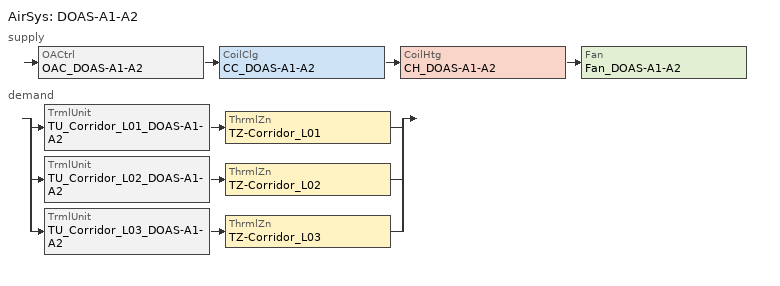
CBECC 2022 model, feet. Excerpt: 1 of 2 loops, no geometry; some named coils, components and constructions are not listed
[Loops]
AirSys 'DOAS-A1-A2'
 supply: OACtrl 'OAC_DOAS-A1-A2' > CoilClg 'CC_DOAS-A1-A2' > CoilHtg 'CH_DOAS-A1-A2' > Fan 'Fan_DOAS-A1-A2'
 demand: split
  | TrmlUnit 'TU_Corridor_L01_DOAS-A1-A2' > ThrmlZn 'TZ-Corridor_L01'
  | TrmlUnit 'TU_Corridor_L02_DOAS-A1-A2' > ThrmlZn 'TZ-Corridor_L02'
  | TrmlUnit 'TU_Corridor_L03_DOAS-A1-A2' > ThrmlZn 'TZ-Corridor_L03'
[ResExtWall] Construction=Ext Wall Cons
Name | Orientation | Area
ExtWall (Back 2) : B2.3_L07 | Back | 132.673
ExtWall (Back 3) : B2.3_L07 | Back | 63.4536
ExtWall (Back 4) : B2.3_L07 | Back | 70.6319
ExtWall (Right 1) : B2.3_L07 | Right | 22.7313
ExtWall (Back 1) : B3.0_L07 | Back | 363.285
ExtWall (Right 1) : B3.0_L07 | Right | 363.231
ExtWall (Front 1) : B4.0_L07 | Front | 134.698
ExtWall (Front 2) : B4.0_L07 | Front | 94.4201
ExtWall (Front 3) : B4.0_L07 | Front | 127.837
ExtWall (Left 1) : B4.0_L07 | Left | 100.111
ExtWall (Left 2) : B4.0_L07 | Left | 434.392
ExtWall (Right 1) : B4.0_L07 | Right | 363.49
ExtWall (Right 2) : B4.0_L07 | Right | 100.111
ExtWall (Back 1) : B5.0_L07 | Back | 71.9157
ExtWall (Right 1) : B5.0_L07 | Right | 294.568
ExtWall (Right 2) : B5.0_L07 | Right | 116.617
ExtWall (Front 1) : B6.0_L07 | Front | 54.5673
ExtWall (Front 2) : B6.0_L07 | Front | 61.3251
ExtWall (Left 1) : B6.0_L07 | Left | 104.647
ExtWall (Left 2) : B6.0_L07 | Left | 91.5243
ExtWall (Back 1) : B6.0_L07 | Back | 50.3379
ExtWall (Front 1) : B7.0_L07 | Front | 253.017
ExtWall (Left 1) : B7.0_L07 | Left | 361.107
ExtWall (Back 1) : B7.0_L07 | Back | 109.344
ExtWall (Front 1) : S1.0_L07 | Front | 179.458
ExtWall (Front 2) : S1.0_L07 | Front | 50.5243
ExtWall (Front 3) : S1.0_L07 | Front | 173.647
ExtWall (Front 4) : S1.0_L07 | Front | 180.942
ExtWall (Left 1) : S1.0_L07 | Left | 33.4236
ExtWall (Left 2) : S1.0_L07 | Left | 179.028
ExtWall (Left 3) : S1.0_L07 | Left | 81.2309
ExtWall (Left 4) : S1.0_L07 | Left | 180.833
ExtWall (Back 1) : S1.0_L07 | Back | 115.249
ExtWall (Right 1) : S1.0_L07 | Right | 73.2545
ExtWall (Left 1) : S1.2_L07 | Left | 26.0222
ExtWall (Back 1) : S1.2_L07 | Back | 174.499
ExtWall (Front 1) : S1.3_L07 | Front | 185.542
ExtWall (Left 1) : S1.3_L07 | Left | 100.063
ExtWall (Back 1) : S1.3_L07 | Back | 178.767
ExtWall (Right 1) : S1.3_L07 | Right | 74.0938
ExtWall (Back 1) : S2.0_L07 | Back | 256.819
ExtWall (Front 1) : Lobby 1&2_L07 | Front | 188.003
ExtWall (Right 1) : Lobby 1&2_L07 | Right | 102.465
ExtWall (Left 1) : Stair 1_L07 | Left | 100.408
ExtWall (Back 1) : Stair 1_L07 | Back | 242.919
ExtWall (Left 1) : Stair 2_L07 | Left | 213.893
ExtWall (Back 1) : Stair 2_L07 | Back | 98.6692
ExtWall (Back 1) : Stair 3_L07 | Back | 31.6059
ExtWall (Right 1) : Stair 3_L07 | Right | 216.891
ExtWall (Front 1) : Stair 4_L07 | Front | 106.816
ExtWall (Right 1) : Stair 4_L07 | Right | 286.611
[ResWin] SpecMethod=Overall Window Area
Name | WinType
Window (Back 5) : B2.3_L07; Window (Back 1) : B3.0_L07; Window (Back 2) : B3.0_L07; Window (Right 4) : B3.0_L07; Window (Right 5) : B3.0_L07; Window (Right 1) : B5.0_L07; Window (Right 2) : B5.0_L07; Window (Right 4) : B5.0_L07; Window (Left 3) : B6.0_L07; Window (Front 1) : B7.0_L07; Window (Front 2) : B7.0_L07; Window (Left 1) : B7.0_L07; Window (Left 2) : B7.0_L07; Window (Left 3) : B7.0_L07; Window (Front 3) : S1.0_L07; Window (Front 5) : S1.0_L07; Window (Back 2) : S1.3_L07; Window (Back 1) : S2.0_L07; Window (Back 2) : S2.0_L07 | ResidentialWindowType 2
Window (Back 6) : B2.3_L07; Window (Back 7) : B2.3_L07; Window (Front 3) : B4.0_L07; Window (Left 1) : B6.0_L07 | ResidentialWindowType 1
Window (Back 3) : B3.0_L07; Window (Back 4) : B3.0_L07; Window (Back 5) : B3.0_L07; Window (Right 1) : B3.0_L07; Window (Right 2) : B3.0_L07; Window (Right 3) : B3.0_L07; Window (Right 3) : B5.0_L07; Window (Front 1) : B6.0_L07; Window (Left 2) : B6.0_L07; Window (Front 4) : S1.0_L07; Window (Front 6) : S1.0_L07; Window (Back 1) : S1.0_L07; Window (Back 1) : S1.3_L07 | ResidentialWindowType 5
Window (Front 1) : B4.0_L07; Window (Front 2) : B4.0_L07; Window (Left 2) : B4.0_L07; Window (Left 3) : B4.0_L07; Window (Left 4) : B4.0_L07; Window (Front 1) : S1.0_L07; Window (Front 2) : S1.0_L07; Window (Left 2) : S1.0_L07; Window (Left 3) : S1.0_L07; Window (Back 1) : S1.2_L07; Window (Back 2) : S1.2_L07; Window (Front 1) : S1.3_L07; Window (Front 2) : S1.3_L07; Window (Back 3) : S2.0_L07; Window (Back 1) : Stair 1_L07 | ResidentialWindowType 3
Window (Front 4) : B4.0_L07; Window (Front 5) : B4.0_L07; Window (Left 1) : B4.0_L07; Window (Left 5) : B4.0_L07; Window (Left 6) : B4.0_L07; Window (Left 7) : B4.0_L07; Window (Front 1) : Lobby 1&2_L07; Window (Front 2) : Lobby 1&2_L07 | ResidentialWindowType 6
Window (Front 2) : B6.0_L07 | ResidentialWindowType 7
Window (Left 1) : S1.0_L07 | ResidentialWindowType 4
[ResIntFlr] FloorZ=78.75; Construction=Interior Floor Cons; IsPartySurface=1
Name | Area | Outside
IntFloor : B2.3_L07 | 1298.25 | B2.3_L06
IntFloor : B2.3_L07 2 | 1208.01 | B2.3_L06
IntFloor : B2.3_L07 3 | 1211.21 | B2.3_L06
IntFloor : B3.0_L07 | 1178.11 | B3.0_L06
IntFloor : B4.0_L07 | 1277.64 | B4.0_L06
IntFloor : B5.0_L07 | 1049.03 | B5.0_L06
IntFloor : B6.0_L07 | 997.407 | B6.0_L06
IntFloor : B7.0_L07 | 1176.5 | B7.0_L06
IntFloor : S1.0_L07 | 589.545 | S1.0_L06
IntFloor : S1.0_L07 2 | 579.579 | S1.0_L06
IntFloor : S1.0_L07 3 | 560.334 | S1.0_L06
IntFloor : S1.0_L07 4 | 583.608 | S1.0_L06
IntFloor : S1.0_L07 5 | 577.491 | S1.0_L06
IntFloor : S1.2_L07 | 610.82 | S1.2_L06
IntFloor : S1.3_L07 | 581.462 | S1.3_L06
IntFloor : S1.3_L07 2 | 609.53 | S1.3_L06
IntFloor : S2.0_L07 | 665.506 | S2.0_L06
IntFloor : Elevator 1&2_L07 | 165.27 | Elevator 1&2_L06
IntFloor : Elevator 3_L07 | 89.8213 | Elevator 3_L06
IntFloor : Elevator 4_L07 | 85.0941 | Elevator 4_L06
IntFloor : IDF 1_L07 | 122.785 | IDF 1_L06
IntFloor : IDF 2_L07 | 170.037 | IDF 2_L06
IntFloor : IDF 3_L07 | 122.371 | IDF 3_L06
IntFloor : Janitor_L07 | 141.241 | Janitor_L06
IntFloor : Lobby 1&2_L07 | 258.232 | Lobby 1&2_L06
IntFloor : Stair 1_L07 | 213.691 | Stair 1_L06
IntFloor : Stair 2_L07 | 187.823 | Stair 2_L06
IntFloor : Stair 3_L07 | 225.353 | Stair 3_L06
IntFloor : Stair 4_L07 | 273.328 | Stair 4_L06
IntFloor : Storage_L07 | 124.169 | Storage_L06
IntFloor : Trash Vestibule 1_L07 | 120.492 | Trash Vestibule 1_L06
IntFloor : Trash Vestibule 2_L07 | 118.717 | Trash Vestibule 2_L06
[ResIntWall] Construction=Interior Wall Cons; IsPartySurface=1
Name | Area | Outside
IntWall : B2.3_L07 | 396.588 | Corridor_L07
IntWall : B2.3_L07 2 | 43.9064 | Corridor_L07
IntWall : B2.3_L07 3 | 355.192 | Corridor_L07
IntWall : B2.3_L07 4 | 32.3924 | Corridor_L07
IntWall : B2.3_L07 5 | 367.247 | Corridor_L07
IntWall : B2.3_L07 6 | 362.608 | S1.0_L07
IntWall : B3.0_L07 | 189.143 | Corridor_L07
IntWall : B3.0_L07 2 | 73.058 | Stair 3_L07
IntWall : B3.0_L07 3 | 103.005 | Trash Vestibule 2_L07
IntWall : B4.0_L07 | 35.2813 | Corridor_L07
IntWall : B4.0_L07 2 | 70.9028 | Corridor_L07
IntWall : B5.0_L07 | 282.403 | Corridor_L07
IntWall : B6.0_L07 | 185.153 | Corridor_L07
IntWall : B6.0_L07 2 | 249.245 | Corridor_L07
IntWall : B6.0_L07 3 | 48.0129 | Corridor_L07
IntWall : B6.0_L07 4 | 66.7201 | Corridor_L07
IntWall : B6.0_L07 5 | 115.322 | METER 1_L07
IntWall : B7.0_L07 | 74.2184 | Corridor_L07
IntWall : B7.0_L07 2 | 48.1702 | Corridor_L07
IntWall : B7.0_L07 3 | 54.1534 | Corridor_L07
IntWall : B7.0_L07 4 | 334.535 | S1.0_L07
IntWall : S1.0_L07 | 179.458 | Corridor_L07
IntWall : S1.0_L07 2 | 367.958 | S1.3_L07
IntWall : S1.0_L07 3 | 179.028 | Corridor_L07
IntWall : S1.0_L07 4 | 174.027 | Corridor_L07
IntWall : S1.0_L07 5 | 178.539 | Corridor_L07
IntWall : S1.0_L07 6 | 179.905 | Corridor_L07
IntWall : S1.0_L07 7 | 243.242 | Stair 1_L07
IntWall : S1.2_L07 | 178.909 | Corridor_L07
IntWall : S1.2_L07 2 | 361.225 | S2.0_L07
IntWall : S1.3_L07 | 48.2847 | Corridor_L07
IntWall : S1.3_L07 2 | 130.483 | Corridor_L07
IntWall : S1.3_L07 3 | 142.247 | Corridor_L07
IntWall : S1.3_L07 4 | 43.2951 | Corridor_L07
IntWall : S1.3_L07 5 | 2.97917 | Corridor_L07
IntWall : S1.3_L07 6 | 211.132 | Elevator 1&2_L07
IntWall : S1.3_L07 7 | 153.847 | Lobby 1&2_L07
IntWall : S2.0_L07 | 164.065 | Corridor_L07
IntWall : S2.0_L07 2 | 91.1618 | Corridor_L07
IntWall : S2.0_L07 3 | 195.385 | Corridor_L07
IntWall : S2.0_L07 4 | 164.001 | Corridor_L07
IntWall : Elevator 1&2_L07 | 87.6771 | Lobby 1&2_L07
IntWall : Elevator 3_L07 | 84.9649 | Stair 2_L07
IntWall : Stair 3_L07 | 39.3269 | Trash Vestibule 2_L07
IntWall : Stair 3_L07 2 | 148.301 | Trash Vestibule 2_L07
[DwellUnit]
Name | DwellUnitTypeRef | Count
DwellingUnit 148 | B2.3_A | 3
DwellingUnit 149 | B3.0_A | 1
DwellingUnit 150 | B4.0_A | 1
DwellingUnit 151 | B5.0_A | 1
DwellingUnit 152 | B6.0_A | 1
DwellingUnit 153 | B7.0_A | 1
DwellingUnit 154 | S1.0_A | 5
DwellingUnit 155 | S1.2_A | 1
DwellingUnit 156 | S1.3_A | 2
DwellingUnit 157 | S2.0_A | 1
[ResZn] CeilingHeight=10.5833; FloorHeight=10.5833; Bottom=78.75
B3.0_L07; B4.0_L07; B5.0_L07; B6.0_L07; B7.0_L07; S1.0_L07; S1.2_L07; S1.3_L07; S2.0_L07
[ResCathedralCeiling] RoofRise=0; Orientation=Front; Construction=Roof Cons; RoofSolReflect=0.65
Name | Area
Roof (Front 1) : B3.0_L07 | 1178.11
Roof (Front 1) : B4.0_L07 | 1277.64
Roof (Front 1) : B5.0_L07 | 1049.03
Roof (Front 1) : B6.0_L07 | 997.407
Roof (Front 1) : B7.0_L07 | 1176.5
Roof (Front 1) : S1.0_L07 | 589.545
Roof (Front 2) : S1.0_L07 | 579.579
Roof (Front 3) : S1.0_L07 | 560.334
Roof (Front 4) : S1.0_L07 | 583.608
Roof (Front 5) : S1.0_L07 | 577.491
Roof (Front 1) : S1.2_L07 | 610.82
Roof (Front 1) : S1.3_L07 | 581.462
Roof (Front 2) : S1.3_L07 | 609.53
Roof (Front 1) : S2.0_L07 | 665.506
Roof (Front 1) : Elevator 1&2_L07 | 165.27
Roof (Front 1) : Elevator 3_L07 | 89.8213
Roof (Front 1) : Elevator 4_L07 | 85.0941
Roof (Front 1) : IDF 1_L07 | 122.785
Roof (Front 1) : IDF 2_L07 | 170.037
Roof (Front 1) : IDF 3_L07 | 122.371
Roof (Front 1) : Janitor_L07 | 141.241
Roof (Front 1) : Lobby 1&2_L07 | 258.232
Roof (Front 1) : Stair 1_L07 | 213.691
Roof (Front 1) : Stair 2_L07 | 187.823
Roof (Front 1) : Stair 3_L07 | 225.353
Roof (Front 1) : Stair 4_L07 | 273.328
Roof (Front 1) : Storage_L07 | 124.169
Roof (Front 1) : Trash Vestibule 1_L07 | 120.492
Roof (Front 1) : Trash Vestibule 2_L07 | 118.717
[ResOtherZn] ozDHWSys=SHW System; CeilingHeight=10.5833; FloorHeight=10.5833; Bottom=78.75
Name | Type | SpcFunc | VentSpcFunc | Area | IAQOption | ozHVACSystem | CentralSupplyCFM | CentralExhaustCFM | IAQFanRef
Elevator 1&2_L07 | Unconditioned | Unoccupied-Include in Gross Floor Area | NA | 165.27 | Individual IAQ Fans
Elevator 3_L07 | Unconditioned | Unoccupied-Include in Gross Floor Area | NA | 89.8213 | Individual IAQ Fans
Elevator 4_L07 | Unconditioned | Unoccupied-Include in Gross Floor Area | NA | 85.0941 | Individual IAQ Fans
METER 1_L07 | Conditioned | Electrical, Mechanical, Telephone Rooms | General - Unoccupied | 122.785 | Individual IAQ Fans | CU-L7-1_IDF 1_L07
METER 2_L07 | Conditioned | Electrical, Mechanical, Telephone Rooms | General - Unoccupied | 170.037 | Individual IAQ Fans | CU-L7-2_IDF 2_L07
METER 3_L07 | Unconditioned | Electrical, Mechanical, Telephone Rooms | General - Unoccupied | 122.371 | Individual IAQ Fans
Janitor_L07 | Unconditioned | Electrical, Mechanical, Telephone Rooms | Misc - All others | 141.241 | Central Supply / Central Exhaust |  | 120 | 120
Lobby 1&2_L07 | Unconditioned | Unoccupied-Include in Gross Floor Area |  | 258.232 | Individual IAQ Fans
Stair 1_L07 | Unconditioned | Stairwell | General - Unoccupied | 213.691 | Individual IAQ Fans
Stair 2_L07 | Unconditioned | Stairwell | General - Unoccupied | 187.823 | Individual IAQ Fans
Stair 3_L07 | Unconditioned | Stairwell | General - Unoccupied | 225.353 | Individual IAQ Fans
Stair 4_L07 | Unconditioned | Stairwell | General - Unoccupied | 273.328 | Individual IAQ Fans
Storage_L07 | Unconditioned | Storage | General - Unoccupied | 124.169 | Individual IAQ Fans
Trash Vestibule 1_L07 | Unconditioned | Unoccupied-Include in Gross Floor Area | NA | 120.492 | Individual IAQ Fans
Trash Vestibule 2_L07 | Unconditioned | Unoccupied-Include in Gross Floor Area | NA | 118.717 | Individual IAQ Fans |  |  |  | ( TRS-A-2_50 CFM_Trash, TRE-A-2_50 CFM_Trash )
[IntLtgSys] AllowType=GeneralAllowance
Name | LumRef | LumCnt | Spc
Lighting_METER 1_L07; Lighting_METER 2_L07; Lighting_METER 3_L07; Lighting_Storage_L07; Lighting_Trash Vestibule 1_L07; Lighting_Trash Vestibule 2_L07 | FB1 | 1
Lighting_Janitor_L07 | FB1 | 2
Lighting_Stair 1_L07; Lighting_Stair 2_L07; Lighting_Stair 3_L07; Lighting_Stair 4_L07 | FS1 | 2
Lighting_Corridor_L01 | ( FC1, EX ) | ( 50, 15 ) | Corridor_L01
Lighting_Corridor_L02 | ( EX, FC1 ) | ( 14, 62 ) | Corridor_L02
Lighting_Corridor_L03 | ( EX, FC1 ) | ( 36, 123 ) | Corridor_L03
Lighting_Corridor_L04 | ( EX, FC1 ) | ( 34, 120 ) | Corridor_L04
Lighting_Corridor_L05 | ( EX, FC1 ) | ( 36, 110 ) | Corridor_L05
Lighting_Corridor_L06 | ( EX, FC1 ) | ( 36, 110 ) | Corridor_L06
Lighting_Corridor_L07 | ( EX, FC1 ) | ( 36, 110 ) | Corridor_L07
[Story]
Name | Z | FlrToFlrHgt | FlrToCeilingHgt
Corridor_Level_01 | 0 | 14 | 14
Corridor_Level_02 | 24 | 12 | 12
Corridor_Level_03 | 36 | 12 | 12
Corridor_Level_04 | 47 | 11 | 11
Corridor_Level_05 | 57.5833 | 10.5833 | 10.5833
Corridor_Level_06 | 68.1667 | 10.5833 | 10.5833
Corridor_Level_07 | 78.75 | 10.5833 | 10.5833
[Spc] CondgType=DirectlyConditioned; SpcFunc=Corridor Area; OccSensorCtrl=1
Name | Story | ThrmlZnRef | Area
Corridor_L01 | Corridor_Level_01 | TZ-Corridor_L01 | 1700.45
Corridor_L02 | Corridor_Level_02 | TZ-Corridor_L02 | 5558.58
Corridor_L03 | Corridor_Level_03 | TZ-Corridor_L03 | 10524.8
Corridor_L04 | Corridor_Level_04 | TZ-Corridor_L04 | 9395.42
Corridor_L05 | Corridor_Level_05 | TZ-Corridor_L05 | 9144.47
Corridor_L06 | Corridor_Level_06 | TZ-Corridor_L06 | 9144.47
Corridor_L07 | Corridor_Level_07 | TZ-Corridor_L07 | 9144.47
[ThrmlZn] Type=Conditioned; HVACZnCnt=1; ZnSysVentConnectionType=Inlet; VentSrc=Forced; VentCtrlMthd=Fixed
Name | PriAirCondgSysRef | PriAirCondgSysPriority | VentByPriAirCondgSys | VentSysRef | VentSysPriority
TZ-Corridor_L01 | DOAS-A1-A2 | 1 | 1 | DOAS-A1-A2 | 1
TZ-Corridor_L02; TZ-Corridor_L03 |  |  | 1 | DOAS-A1-A2
TZ-Corridor_L04 |  |  | ( 1, 0 ) | DOAS-A3-A4
TZ-Corridor_L05; TZ-Corridor_L06 |  |  | 1 | DOAS-A3-A4
TZ-Corridor_L07 |  |  | 1 | DOAS-A3-A4 | 1
[Lum]
Name | Pwr | LumDescRpt
A2; A2A; A3A; A5; A5A; A6; A7; A8; A9; A9A; A9C; A12; A13; R1 | 8.7 | RECESSED CAN LIGHT
EX | 38.5 | EXIT SIGN
FB1; FB2 | 38.5 | 4' LED WRAP
FC1 | 17 | SURFACE MOUNTED LOW PROFILE DOWNLIGHT
FG1; FG1E | 36 | 4' LED STRIP FIXTUR
FS1 | 38 | LED WALL SURFACE MOUNT BRACKET
LDP1; LDP3; LDP4; LDP5 | 25 | LED WALL SURFACE MOUNT BRACKET
[ResWinType] SpecMethod=Overall Window Area
Name | Area | WinProdType | NFRCVT
ResidentialWindowType 19 | 13.9931 | All Other Fenestration
ResidentialWindowType 5 | 21.5278
ResidentialWindowType 1 | 23.6806
ResidentialWindowType 3 | 24.757
ResidentialWindowType 6 | 27.9862
ResidentialWindowType 33 | 31.2153
ResidentialWindowType 7 | 35.5209
ResidentialWindowType 30 | 38.7501
ResidentialWindowType 2 | 41.9793
ResidentialWindowType 31 | 47.3612
ResidentialWindowType 13 | 48.4376
ResidentialWindowType 18 | 51.6668
ResidentialWindowType 25 | 52.7432
ResidentialWindowType 32 | 53.8196
ResidentialWindowType 4 | 55.9723
ResidentialWindowType 24 | 57.0487
ResidentialWindowType 27 | 58.1251
ResidentialWindowType 23 | 62.4307
ResidentialWindowType 16 | 65.6599
ResidentialWindowType 10 | 69.9654
ResidentialWindowType 8 | 71.0418
ResidentialWindowType 26 | 72.1182
ResidentialWindowType 12 | 77.5002
ResidentialWindowType 22 | 89.3405
ResidentialWindowType 17 | 95.7988
ResidentialWindowType 29 | 107.639 | Curtain Wall / Storefront | 0.41
ResidentialWindowType 11 | 109.792 | Curtain Wall / Storefront | 0.41
ResidentialWindowType 20 | 120.556 | Curtain Wall / Storefront | 0.41
ResidentialWindowType 21 | 131.32 | Curtain Wall / Storefront | 0.41
ResidentialWindowType 9 | 132.396 | Curtain Wall / Storefront | 0.41
ResidentialWindowType 28 | 133.472 | Curtain Wall / Storefront | 0.41
ResidentialWindowType 15 | 170.07
ResidentialWindowType 14 | 176.528
[DwellUnitType] WasherOption=In-Unit; DryerOption=In-Unit; DryerFuel=Electricity; CookFuel=Electricity; IAQOption=Individual IAQ Fans; HVACSysType=Heat Pump Heating and Cooling System; HVACFanRef=ResidentialFanSystem 1; HVACDistRef=ResidentialDistributionSystem 1; DHWSysRef=ResidentialDHWSystem 1
Name | NumBedrooms | CondFlrArea | IAQFanRef | HVACHtPumpRef
S1.0 MTL_A; S1.0_A | 1 | 582 | ( EF-R_40 CFM_IAQ, EF-R_40 CFM_IAQ-2 ) | FCU-R-1
S1.1 MTL_A | 1 | 564 | ( EF-R_35 CFM_IAQ, EF-R_35 CFM_IAQ-2 ) | FCU-R-1
S1.1_A | 1 | 565 | ( EF-R_35 CFM_IAQ, EF-R_35 CFM_IAQ-2 ) | FCU-R-1
S1.2_A | 1 | 615 | ( EF-R_40 CFM_IAQ, EF-R_40 CFM_IAQ-2 ) | FCU-R-1
S1.3_A | 1 | 585 | ( EF-R_40 CFM_IAQ, EF-R_40 CFM_IAQ-2 ) | FCU-R-1
S1.4_A | 1 | 572 | ( EF-R_35 CFM_IAQ, EF-R_35 CFM_IAQ-2 ) | FCU-R-1
S2.0_A | 1 | 700 | ( EF-R_50 CFM_IAQ, EF-R_50 CFM_IAQ-2 ) | FCU-R-1
A1.0 MTL_A | 1 | 802 | ( EF-R_55 CFM_IAQ, EF-R_55 CFM_IAQ-2 ) | FCU-R-2
A1.0_A; A1.1 MTL_A | 1 | 800 | ( EF-R_55 CFM_IAQ, EF-R_55 CFM_IAQ-2 ) | FCU-R-2
A1.1_A | 1 | 850 | ( EF-R_60 CFM_IAQ, EF-R_60 CFM_IAQ-2 ) | FCU-R-2
A1.2 MTL_A | 1 | 823 | ( EF-R_55 CFM_IAQ, EF-R_55 CFM_IAQ-2 ) | FCU-R-2
A1.2_A | 1 | 817 | ( EF-R_55 CFM_IAQ, EF-R_55 CFM_IAQ-2 ) | FCU-R-2
A1.3_A | 1 | 812 | ( EF-R_55 CFM_IAQ, EF-R_55 CFM_IAQ-2 ) | FCU-R-2
A2.0 MTL_A | 1 | 872 | ( EF-R_60 CFM_IAQ, EF-R_60 CFM_IAQ-2 ) | FCU-R-3
A2.0_A | 1 | 878 | ( EF-R_60 CFM_IAQ, EF-R_60 CFM_IAQ-2 ) | FCU-R-2
A2.1_A | 1 | 877 | ( EF-R_60 CFM_IAQ, EF-R_60 CFM_IAQ-2 ) | FCU-R-3
A2.2_A | 1 | 924 | ( EF-R_65 CFM_IAQ, EF-R_65 CFM_IAQ-2 ) | FCU-R-3
A3.0 MTL_A | 1 | 686 | ( EF-R_50 CFM_IAQ, EF-R_50 CFM_IAQ-2 ) | FCU-R-2
A3.0_A | 1 | 683 | ( EF-R_50 CFM_IAQ, EF-R_50 CFM_IAQ-2 ) | FCU-R-2
A3.1_A | 1 | 746 | ( EF-R_50 CFM_IAQ, EF-R_50 CFM_IAQ-2 ) | FCU-R-2
A3.2_A | 1 | 825 | ( EF-R_55 CFM_IAQ, EF-R_55 CFM_IAQ-2 ) | FCU-R-2
A3.3_A | 1 | 678 | ( EF-R_50 CFM_IAQ, EF-R_50 CFM_IAQ-2 ) | FCU-R-2
A4.0_A | 1 | 807 | ( EF-R_50 CFM_IAQ, EF-R_50 CFM_IAQ-2 ) | FCU-R-2
A5.0_A | 1 | 969 | ( EF-R_65 CFM_IAQ, EF-R_65 CFM_IAQ-2 ) | FCU-R-3
A6.0_A | 1 | 692 | ( EF-R_50 CFM_IAQ, EF-R_50 CFM_IAQ-2 ) | FCU-R-1
A7.0_A | 1 | 815 | ( EF-R_55 CFM_IAQ, EF-R_55 CFM_IAQ-2 ) | FCU-R-2
A8.0 MTL_A | 1 | 830 | ( EF-R_60 CFM_IAQ, EF-R_60 CFM_IAQ-2 ) | FCU-R-3
A18.0 MTL_A | 1 | 752 | ( EF-R_55 CFM_IAQ, EF-R_55 CFM_IAQ-2 ) | FCU-R-2
B1.1 MTL_A | 2 | 1307 | ( EF-R_90 CFM_IAQ, EF-R_90 CFM_IAQ-2 ) | FCU-R-4
B1.0_A | 2 | 1274 | ( EF-R_90 CFM_IAQ, EF-R_90 CFM_IAQ-2 ) | FCU-R-4
B1.1_A | 2 | 1308 | ( EF-R_90 CFM_IAQ, EF-R_90 CFM_IAQ-2 ) | FCU-R-4
B1.2_A | 2 | 1278 | ( EF-R_90 CFM_IAQ, EF-R_90 CFM_IAQ-2 ) | FCU-R-4
B2.0 MTL_A | 2 | 1227 | ( EF-R_85 CFM_IAQ, EF-R_85 CFM_IAQ-2 ) | FCU-R-3
B2.1 MTL_A | 2 | 1190 | ( EF-R_85 CFM_IAQ, EF-R_85 CFM_IAQ-2 ) | FCU-R-3
B2.2_A | 2 | 1188 | ( EF-R_85 CFM_IAQ, EF-R_85 CFM_IAQ-2 ) | FCU-R-3
B2.3_A | 2 | 1298 | ( EF-R_90 CFM_IAQ, EF-R_90 CFM_IAQ-2 ) | FCU-R-3
B3.0 MTL_A | 2 | 1191 | ( EF-R_85 CFM_IAQ, EF-R_85 CFM_IAQ-2 ) | FCU-R-4
B3.0_A | 2 | 1198 | ( EF-R_85 CFM_IAQ, EF-R_85 CFM_IAQ-2 ) | FCU-R-4
B3.1 MTL_A | 2 | 1244 | ( EF-R_85 CFM_IAQ, EF-R_85 CFM_IAQ-2 ) | FCU-R-4
B4.0 MTL_A | 2 | 1323 | ( EF-R_90 CFM_IAQ, EF-R_90 CFM_IAQ-2 ) | FCU-R-4
B4.0_A | 2 | 1304 | ( EF-R_90 CFM_IAQ, EF-R_90 CFM_IAQ-2 ) | FCU-R-4
B5.0_A | 2 | 1072 | ( EF-R_75 CFM_IAQ, EF-R_75 CFM_IAQ-2 ) | FCU-R-4
B6.0_A | 2 | 984 | ( EF-R-70 CFM_IAQ, EF-R-70 CFM_IAQ-2 ) | FCU-R-3
B7.0_A | 2 | 1154 | ( EF-R_80 CFM_IAQ, EF-R_80 CFM_IAQ-2 ) | FCU-R-4
B7.0 MTL_A | 2 | 1152 | ( EF-R_80 CFM_IAQ, EF-R_80 CFM_IAQ-2 ) | FCU-R-3
